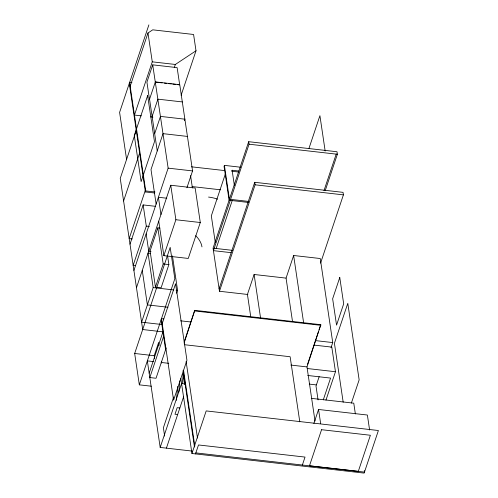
<?xml version="1.0" encoding="UTF-8"?>
<svg xmlns="http://www.w3.org/2000/svg" width="498" height="498" viewBox="0 0 498 498"><rect width="100%" height="100%" fill="white"/><g stroke="black" fill="none" stroke-linecap="round" stroke-linejoin="round"><path stroke-width="0.75" d="M176.385 400.317L177.78 386.386M178.732 392.324L179.884 380.814M182.318 383.423L183.469 371.913M148.877 24.9L119.601 112.386L126.585 159.422M130.177 86.21L147.987 32.986L152.755 29.83L193.585 34.48L196.007 50.784L181.129 95.261M147.987 32.986L152.27 61.839L134.46 115.063L141.388 115.847M177.4 84.61L179.691 84.872L177.126 67.628L152.718 64.846L146.929 82.145L149.493 99.395L155.339 81.909L179.753 84.685L192.558 170.92L186.912 187.783M136.271 130.482L120.242 178.384L142.683 329.533L163.363 331.886M123.591 200.962L139.621 153.06M152.114 116.451L157.903 99.152L182.312 101.934M174.375 67.379L175.352 64.466L196.007 50.784M154.673 133.701L160.462 116.401L184.87 119.178L184.391 120.622M145.211 190.69L129.181 238.592L132.256 238.94M154.673 193L145.397 191.948L145.727 190.946L129.617 82.45L131.939 82.712M130.009 244.169L143.144 204.915L155.451 206.315M143.144 204.915L146.294 226.117L133.159 265.366L135.462 265.633M133.912 270.451L168.143 168.143L152.718 64.846M136.471 287.701L170.752 185.244L195.166 188.02L200.289 222.513L188.269 258.443L163.854 255.661L158.731 221.168M159.958 228.072L157.829 227.829L150.085 250.98L155.444 287.109L161.128 287.751L168.872 264.6L167.502 255.381M150.34 253.364L148.049 253.102L153.172 287.595L141.594 322.194L162.192 324.54M163.854 255.661L175.875 219.736L170.752 185.244M155.444 287.109L163.195 263.952L157.829 227.829M139.328 384.842L134.672 353.48L170.179 247.363L174.835 278.724L139.328 384.842L151.342 386.205M162.224 323.656L175.576 283.742L186.937 360.253L173.584 400.174L161.476 318.639L163.78 318.907M154.654 358.765L154.199 355.703L158.65 342.4L159.105 345.456M149.163 373.17L162.964 331.923M176.616 293.26L177.581 290.378L172.457 255.885M163.618 336.312L149.817 377.559L156.03 378.268L166.133 348.071M240.528 167.21L224.399 165.373L224.063 166.376L229.092 200.24M165.778 347.598L165.442 348.594L161.14 319.641M225.382 173.877L211.326 215.883L215.273 242.433M239.052 171.051L232.105 170.26L231.769 171.256L238.716 172.047M325.343 190.23L337.376 154.256L337.003 151.747L248.683 141.693L213.063 248.141L219.469 291.262L247.886 294.492M248.683 141.693L249.056 144.202L213.437 250.65L231.103 252.66M184.235 341.771L194.749 310.347L320.799 324.696L306.955 366.976M184.086 343.128L194.749 310.347M216.176 248.496L232.199 200.594M173.665 397.043L163.388 427.763L164.62 436.067M192.228 451.082L160.188 447.434L181.558 383.566L185.374 384.002M219.095 288.753L254.715 182.299L343.035 192.359L343.408 194.867L320.563 263.137M166.413 448.144L183.544 396.95M219.469 291.262L255.088 184.808L254.715 182.299M191.942 453.497L206.191 410.918L378.399 430.521L364.15 473.1L191.942 453.497L180.818 378.548M292.531 321.671L286.064 278.121L254.105 274.485L247.431 294.443L250.718 316.597M195.496 453.902L198.509 444.957L305.025 457.083L302.354 465.07M308.99 148.329L319.915 115.667L325.163 151.006M286.064 278.121L293.633 255.499L320.264 258.53L332.739 342.574L331.021 347.71M323.986 190.659L336.268 153.95M307.596 364.156L318.596 331.276M319.087 329.813L320.799 324.696M319.162 376.65L316.012 386.068L318.066 399.913M313.871 423.468L318.552 409.474L367.375 415.033L369.603 430.011M323.302 399.813L330.572 378.082L307.714 375.48M325.978 400.081L335.465 371.732L331.805 347.118L314.288 345.12M351.376 403.081L359.145 379.856L347.785 303.344L334.426 343.265L343.178 402.179M152.27 61.839L175.352 64.466M155.276 82.095L158.327 82.444M159.858 82.618L162.143 82.873M164.433 83.135L166.718 83.396M168.249 83.571L171.3 83.919M172.825 84.094L175.875 84.442M150.62 116.899L152.923 117.161M187.435 136.427L163.02 133.651L151 169.575L156.123 204.068M249.056 144.202L337.376 154.256M191.456 166.811L224.66 170.59M168.143 168.143L192.558 170.92M255.088 184.808L343.408 194.867M192.06 186.563L220.633 189.813M248.626 201.429L229.429 199.244L224.399 165.373M229.864 200.327L248.409 202.443M145.727 190.946L155.009 192.004M166.793 198.223L158.401 197.27L160.96 214.514M175.875 219.736L200.289 222.513M146.294 226.117L149.369 226.466M213.835 248.228L232.379 250.345M151.006 251.366L148.715 251.11L146.157 233.861M163.195 263.952L168.872 264.6M153.172 287.595L173.765 289.942M176.055 290.203L177.581 290.378M167.982 307.241L147.383 304.894L142.26 270.402M194.843 310.976L320.893 325.325M180.681 320.83L190.666 321.963M315.24 340.582L332.739 342.574M184.378 344.703L290.129 356.736L299.796 421.85M290.838 365.071L306.98 366.908L315.016 421.047M307.278 368.52L335.465 371.732M134.672 353.48L154.199 355.703M153.465 361.585L147.34 360.888L160.188 447.434M161.128 362.457L168.785 363.328M309.246 384.101L316.18 384.886M311.829 398.4L353.767 403.175L355.367 413.931M179.853 407.968L177.195 407.663L174.991 414.249L177.649 414.554M195.826 452.9L364.486 472.104L364.262 470.598M318.552 409.474L320.668 423.705M293.633 255.499L303.612 322.735M254.105 274.485L260.572 318.029M232.105 170.26L234.353 185.387M190.578 175.626L192.409 187.939M149.556 99.208L157.237 150.944M186.109 361.467L197.482 438.066M183.544 370.176L194.811 446.046M183.096 370.406L194.469 447.005M183.034 374.49L184.49 384.3M129.287 83.446L145.397 191.948M161.489 361.517L161.719 363.048M208.538 197.071A27.589 17.847 18.5 0 1 217.582 199.163M195.702 235.691A27.595 17.847 18.5 0 1 201.97 246.877M147.638 95.591L134.286 135.512L141.127 181.608L154.486 141.687L147.638 95.591M339.767 277.498L332.645 298.788L336.555 325.132L343.682 303.842L339.767 277.498M321.559 429.699L309.482 465.792L358.305 471.351L370.381 435.258L321.559 429.699"/></g></svg>
